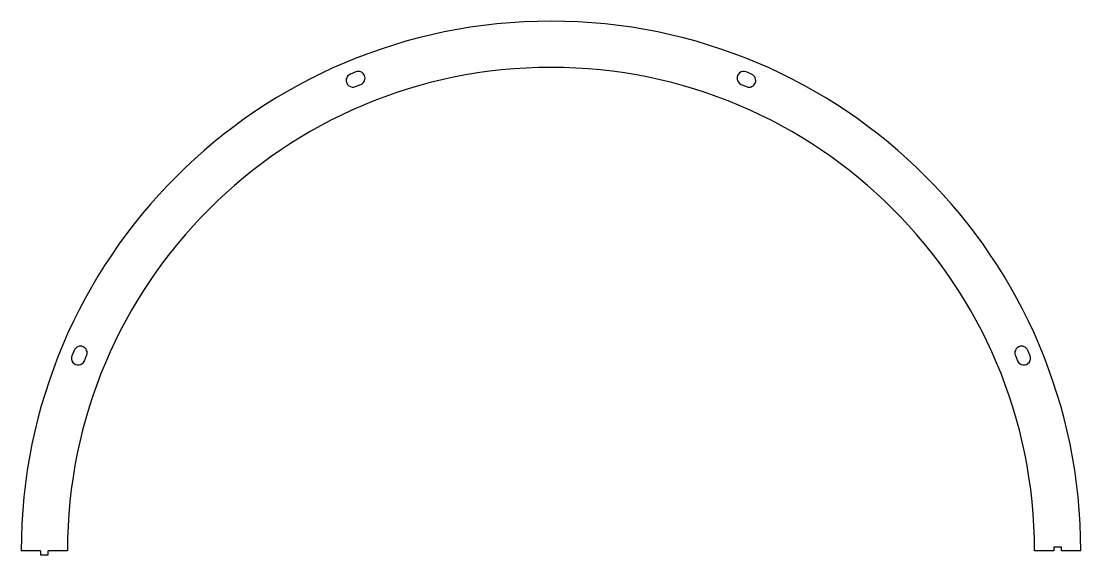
# Model space of a CAD drawing. Header units: millimetres. Extents: x -275 to 275, y -2 to 275.
import ezdxf

# ---------------------------------------------------------------- set-up
doc = ezdxf.new("R2010")
doc.units = ezdxf.units.MM

msp = doc.modelspace()

# ---------------------------------------------------------------- linework, layer by layer
at = {"color": 7, "linetype": 'Continuous', "lineweight": 25}
for p, q in [((-101.36, 248.63), (-104.13, 247.48)), ((104.13, 247.48), (101.36, 248.63)), ((-101.46, 241.02), (-98.68, 242.16)), ((98.68, 242.16), (101.46, 241.02)), ((-247.48, 104.13), (-248.63, 101.36)), ((-242.16, 98.68), (-241.02, 101.46)), ((241.02, 101.46), (242.16, 98.68)), ((248.63, 101.36), (247.48, 104.13)), ((-265, 0), (-275, 0)), ((-265, 0), (-265, -2)), ((-251, 0), (-261, 0)), ((-261, -2), (-261, 0)), ((261, 0), (251, 0)), ((265, 2), (261, 2)), ((261, 2), (261, 0)), ((265, 0), (265, 2)), ((275, 0), (265, 0)), ((-265, -2), (-261, -2))]:
    msp.add_line(p, q, dxfattribs=at)
for centre, radius, start, end in [((0, 0), 275, 0, 180), ((0, 0), 251, 0, 180), ((-100.02, 245.4), 3.5, 292.5, 112.5), ((100.02, 245.4), 3.5, 67.5, 247.5), ((-102.8, 244.25), 3.5, 112.5, 292.5), ((102.8, 244.25), 3.5, 247.5, 67.5), ((-244.25, 102.8), 3.5, 337.5, 157.5), ((244.25, 102.8), 3.5, 22.5, 202.5), ((-245.4, 100.02), 3.5, 157.5, 337.5), ((245.4, 100.02), 3.5, 202.5, 22.5)]:
    msp.add_arc(centre, radius, start, end, dxfattribs=at)

doc.saveas('drawing.dxf')
